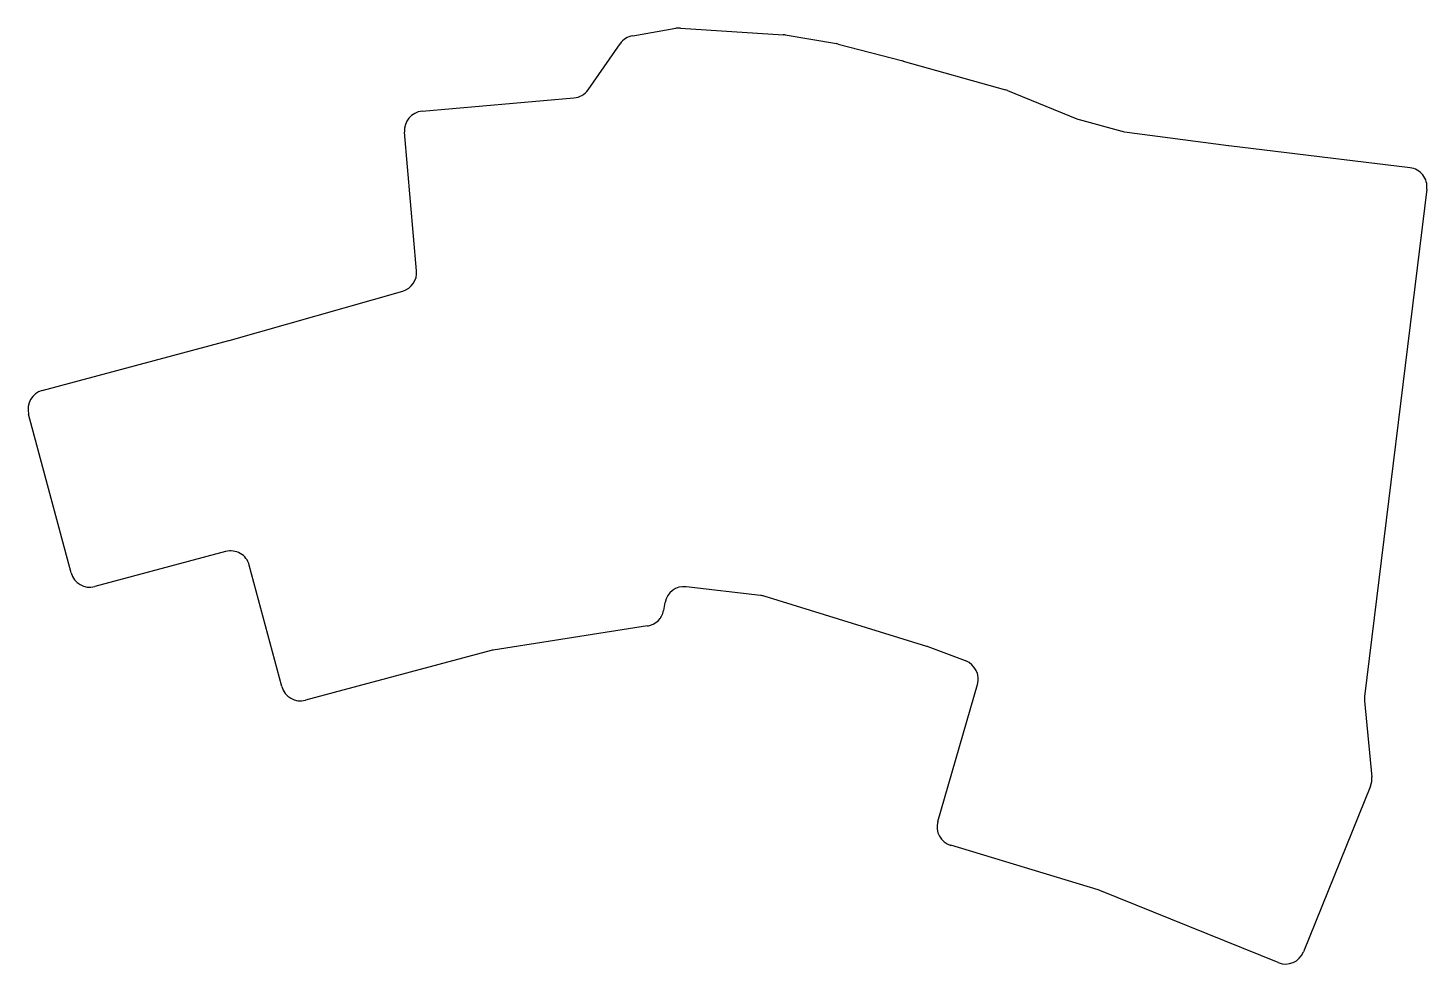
# Model space of a CAD drawing. Header units: millimetres. Extents: x 65 to 210, y -220 to -123.
import ezdxf

# ---------------------------------------------------------------- set-up
doc = ezdxf.new("R2010")
doc.units = ezdxf.units.MM

msp = doc.modelspace()

# ---------------------------------------------------------------- linework, layer by layer
for p, q in [((127.93, -123.96), (132.39, -123.19)), ((132.86, -123.16), (143.5, -123.86)), ((143.71, -123.88), (149.01, -124.78)), ((123.32, -129.54), (126.62, -124.79)), ((149.18, -124.82), (155.87, -126.57)), ((155.91, -126.58), (166.49, -129.55)), ((166.71, -129.63), (173.88, -132.56)), ((106.15, -131.77), (121.85, -130.39)), ((174.11, -132.64), (178.54, -133.84)), ((105.58, -148.28), (104.33, -133.93)), ((178.8, -133.89), (189.57, -135.32)), ((189.59, -135.32), (208.34, -137.61)), ((210.08, -139.84), (203.63, -192.34)), ((86.2, -155.49), (104.14, -150.38)), ((66.86, -160.67), (86.17, -155.5)), ((69.85, -179.54), (65.45, -163.12)), ((85.82, -177.33), (72.3, -180.95)), ((91.63, -191.3), (88.27, -178.74)), ((141.16, -181.87), (133.47, -180.98)), ((158.37, -187.15), (141.52, -181.95)), ((131.27, -182.6), (131.12, -183.42)), ((129.46, -185.03), (113.51, -187.52)), ((113.3, -187.57), (94.08, -192.72)), ((162.37, -188.65), (158.48, -187.19)), ((159.49, -205.26), (163.59, -191.08)), ((203.63, -192.78), (204.38, -200.66)), ((204.25, -201.6), (197.31, -218.76)), ((176.08, -212.35), (160.83, -207.73)), ((194.71, -219.87), (176.25, -212.41))]:
    msp.add_line(p, q)
for centre, start, end in [((128.27, -125.93), 99.8082, 145.2), ((132.73, -125.16), 86.2675, 99.8082), ((143.37, -125.85), 80.3165, 86.2675), ((148.67, -126.75), 75.3529, 80.3165), ((155.37, -128.5), 74.3165, 75.3529), ((121.68, -128.4), 275, 325.2), ((165.95, -131.48), 67.7449, 74.3165), ((106.32, -133.76), 95, 185), ((174.63, -130.71), 247.7449, 254.8198), ((179.07, -131.91), 254.8198, 262.4531), ((189.83, -133.34), 262.4531, 263.0274), ((208.09, -139.6), 353, 83.0274), ((103.59, -148.45), 285.9065, 5), ((85.65, -153.57), 285, 285.9065), ((67.38, -162.6), 105, 195), ((86.34, -179.26), 15, 105), ((71.78, -179.02), 195, 285), ((133.24, -182.96), 83.3602, 169.5365), ((140.93, -183.86), 72.8528, 83.3602), ((129.16, -183.06), 278.8697, 349.5365), ((113.82, -189.5), 98.8697, 105), ((157.78, -189.06), 69.4217, 72.8528), ((161.67, -190.52), 343.8509, 69.4217), ((93.57, -190.78), 195, 285), ((205.62, -192.59), 173, 185.4989), ((202.39, -200.85), 338, 5.4989), ((161.41, -205.82), 163.8509, 253.152), ((175.5, -214.26), 68, 73.152), ((195.46, -218.01), 248, 338)]:
    msp.add_arc(centre, 2, start, end)

doc.saveas('drawing.dxf')
